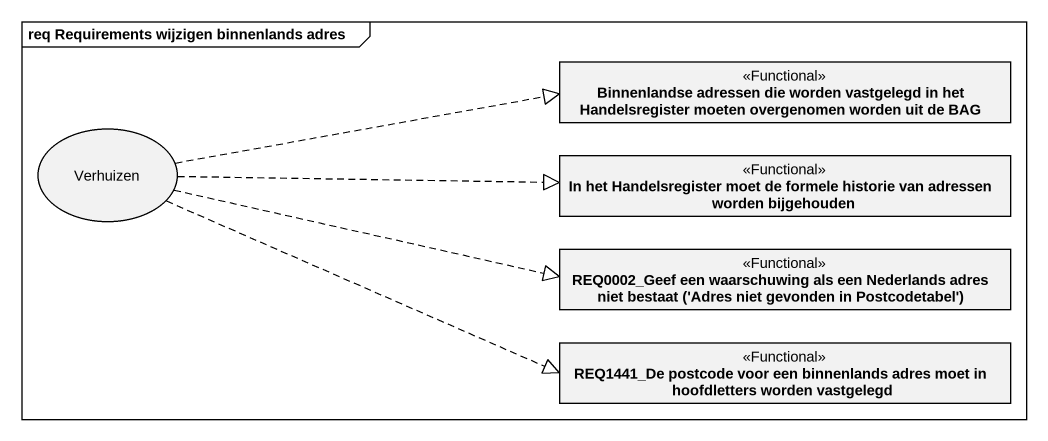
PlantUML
@startuml
mainframe req Requirements wijzigen binnenlands adres
allowmixing
hide circle
hide empty members
class "Binnenlandse adressen die worden vastgelegd in het Handelsregister moeten overgenomen worden uit de BAG" as Binnenlandse_adressen_die <<Functional>>
usecase Verhuizen
class "In het Handelsregister moet de formele historie van adressen worden bijgehouden" as In_het_Handelsregister_moet <<Functional>>
class "REQ0002_Geef een waarschuwing als een Nederlands adres niet bestaat ('Adres niet gevonden in Postcodetabel')" as REQ0002_Geef_een <<Functional>>
class "REQ1441_De postcode voor een binnenlands adres moet in hoofdletters worden vastgelegd" as REQ1441_De_postcode_voor <<Functional>>
Verhuizen .right.|> Binnenlandse_adressen_die
Verhuizen .right.|> In_het_Handelsregister_moet
Verhuizen .right.|> REQ0002_Geef_een
Verhuizen .right.|> REQ1441_De_postcode_voor
@enduml
